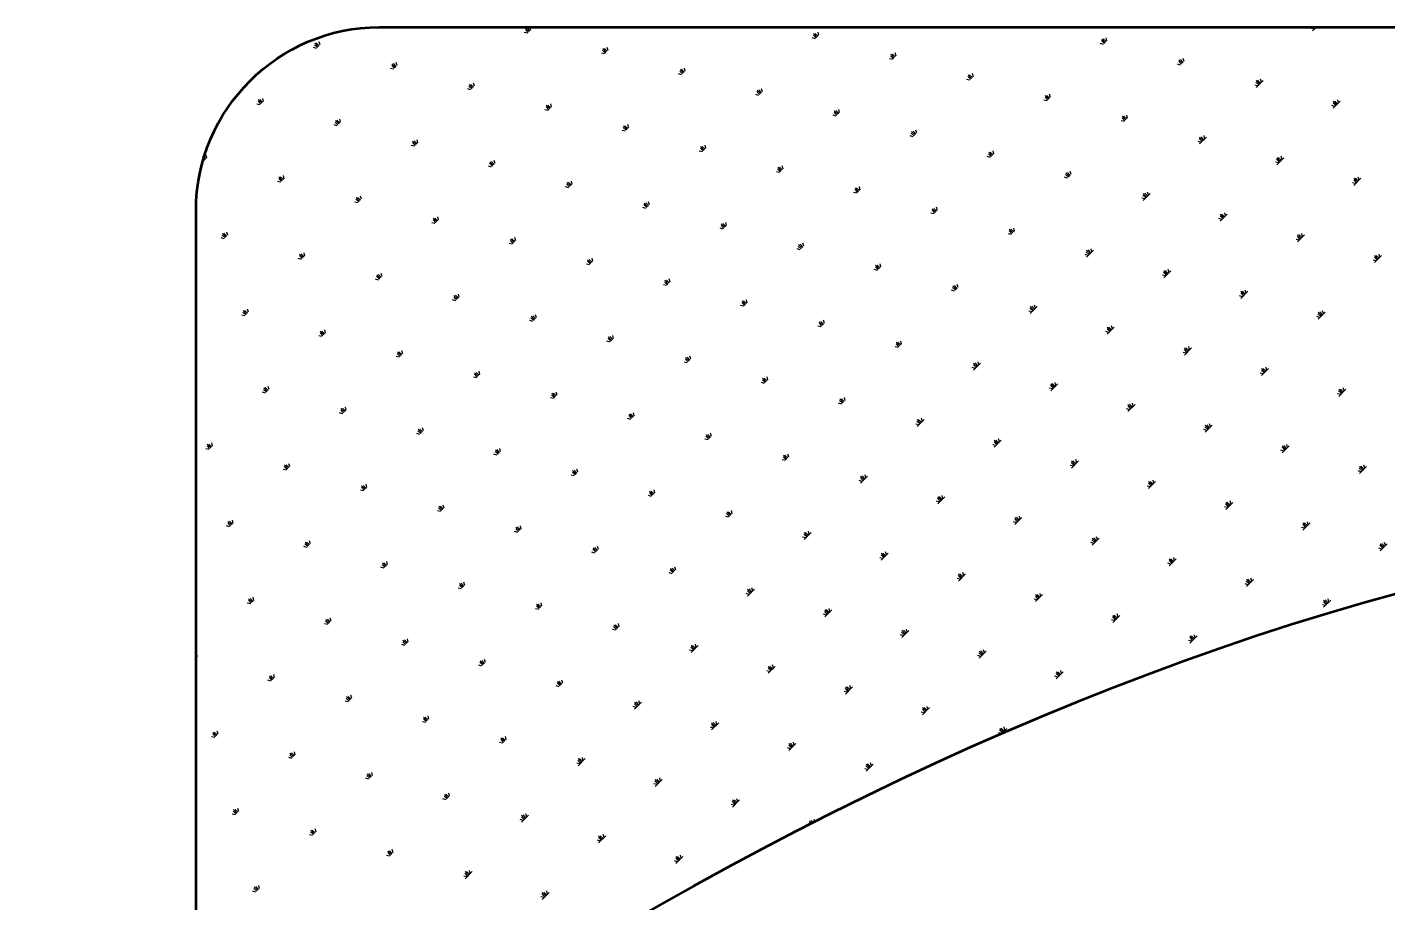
# Model space of a CAD drawing. Extents: x -3102990 to -851544, y -5293060 to -2540151.
# Drawn here: x -2552862 to -2551792, y -2633119 to -2632430 of the extents above; entities that cross this region are included whole.
import ezdxf

# ---------------------------------------------------------------- set-up
doc = ezdxf.new("R2010")
doc.units = 0
doc.header["$LTSCALE"] = 1000
doc.layers.get('0').update_dxf_attribs({"linetype": 'CONTINUOUS'})
doc.layers.add('PUB_TITLE', color=4, linetype='CONTINUOUS')

# ---------------------------------------------------------------- blocks, each defined once
blk = doc.blocks.new('A$C16496DF1')
at = {"layer": 'PUB_TITLE', "color": 4}
for p, q in [((99769.3, 40467.6), (99766.9, 40468.2)), ((99770, 40468.3), (99767.8, 40470.5)), ((99770.7, 40469), (99767.9, 40471.7)), ((99771.4, 40469.6), (99769.1, 40471.9)), ((99772.1, 40470.3), (99771.5, 40472.4)), ((99996.6, 40463.9), (99994.4, 40466.1)), ((99997.3, 40464.6), (99994.5, 40467.4)), ((99998, 40465.3), (99995.8, 40467.5)), ((99998.7, 40466), (99998.1, 40468.4)), ((100388.5, 40470.8), (100386, 40471.4)), ((100387.1, 40469.4), (100390.1, 40472.4)), ((100389.2, 40471.4), (100388.2, 40472.4)), ((100389.9, 40472.1), (100389.6, 40472.4)), ((99603.4, 40455.6), (99601, 40456.3)), ((99604.1, 40456.3), (99601.9, 40458.6)), ((99604.8, 40457), (99602, 40459.8)), ((99605.5, 40457.7), (99603.2, 40460)), ((99606.2, 40458.4), (99605.5, 40460.9)), ((99831.4, 40452.7), (99828.6, 40455.5)), ((99832.1, 40453.4), (99829.9, 40455.6)), ((99832.8, 40454.1), (99832.1, 40456.5)), ((99995.9, 40463.2), (99993.5, 40463.9)), ((100222.6, 40458.8), (100220.1, 40459.5)), ((100223.3, 40459.5), (100221, 40461.8)), ((100223.9, 40460.2), (100221.2, 40463)), ((100224.6, 40460.9), (100222.4, 40463.1)), ((100225.3, 40461.6), (100224.7, 40464)), ((99666.9, 40442.2), (99666.2, 40444.6)), ((99830, 40451.3), (99827.6, 40451.9)), ((99830.7, 40452), (99828.5, 40454.2)), ((100056.6, 40446.9), (100054.2, 40447.6)), ((100057.3, 40447.6), (100055.1, 40449.8)), ((100058, 40448.3), (100055.3, 40451.1)), ((100058.7, 40449), (100056.5, 40451.2)), ((100059.4, 40449.7), (100058.8, 40452.1)), ((100284, 40443.3), (100281.8, 40445.5)), ((100284.7, 40444), (100281.9, 40446.7)), ((100285.4, 40444.7), (100283.1, 40446.9)), ((100286.1, 40445.3), (100285.4, 40447.8)), ((99664.1, 40439.4), (99661.7, 40440)), ((99664.8, 40440.1), (99662.6, 40442.3)), ((99665.5, 40440.8), (99662.7, 40443.5)), ((99666.2, 40441.5), (99664, 40443.7)), ((99890.7, 40435), (99888.3, 40435.7)), ((99891.4, 40435.7), (99889.2, 40437.9)), ((99892.1, 40436.4), (99889.4, 40439.2)), ((99892.8, 40437.1), (99890.6, 40439.3)), ((99893.5, 40437.8), (99892.9, 40440.2)), ((100118.1, 40431.4), (100115.8, 40433.6)), ((100118.8, 40432), (100116, 40434.8)), ((100119.5, 40432.7), (100117.2, 40435)), ((100120.2, 40433.4), (100119.5, 40435.9)), ((100283.3, 40442.6), (100280.9, 40443.2)), ((99724.8, 40423.1), (99722.4, 40423.8)), ((99725.5, 40423.8), (99723.3, 40426)), ((99726.2, 40424.5), (99723.4, 40427.3)), ((99726.9, 40425.2), (99724.7, 40427.4)), ((99727.6, 40425.9), (99727, 40428.3)), ((99952.9, 40420.1), (99950.1, 40422.9)), ((99953.6, 40420.8), (99951.3, 40423.1)), ((99954.2, 40421.5), (99953.6, 40424)), ((100117.4, 40430.7), (100114.9, 40431.3)), ((100344, 40426.3), (100341.6, 40426.9)), ((100344.7, 40427), (100342.5, 40429.2)), ((100345.4, 40427.7), (100342.6, 40430.5)), ((100342.6, 40424.9), (100348.2, 40430.5)), ((100346.1, 40428.4), (100343.9, 40430.6)), ((100346.8, 40429.1), (100346.1, 40431.5)), ((99559.6, 40411.9), (99557.4, 40414.1)), ((99560.3, 40412.6), (99557.5, 40415.4)), ((99561, 40413.3), (99558.8, 40415.5)), ((99561.7, 40414), (99561.1, 40416.4)), ((99788.3, 40409.6), (99787.7, 40412)), ((99951.5, 40418.7), (99949, 40419.4)), ((99952.2, 40419.4), (99949.9, 40421.7)), ((100178.1, 40414.4), (100175.7, 40415)), ((100178.8, 40415.1), (100176.6, 40417.3)), ((100179.5, 40415.8), (100176.7, 40418.6)), ((100180.2, 40416.5), (100178, 40418.7)), ((100180.9, 40417.2), (100180.2, 40419.6)), ((100405.4, 40410.7), (100403.2, 40412.9)), ((100406.1, 40411.4), (100403.3, 40414.2)), ((100403.3, 40408.6), (100408.9, 40414.2)), ((100406.8, 40412.1), (100404.6, 40414.3)), ((100407.5, 40412.8), (100406.9, 40415.2)), ((99558.9, 40411.2), (99556.5, 40411.8)), ((99785.6, 40406.8), (99783.1, 40407.5)), ((99786.3, 40407.5), (99784, 40409.8)), ((99786.9, 40408.2), (99784.2, 40411)), ((99787.6, 40408.9), (99785.4, 40411.1)), ((100012.2, 40402.5), (100009.8, 40403.1)), ((100012.9, 40403.2), (100010.7, 40405.4)), ((100013.6, 40403.9), (100010.8, 40406.6)), ((100014.3, 40404.6), (100012.1, 40406.8)), ((100015, 40405.3), (100014.3, 40407.7)), ((100240.2, 40399.5), (100237.4, 40402.3)), ((100240.9, 40400.2), (100238.7, 40402.4)), ((100241.6, 40400.9), (100241, 40403.3)), ((100404.7, 40410), (100402.3, 40410.7)), ((99619.7, 40394.9), (99617.2, 40395.6)), ((99620.3, 40395.6), (99618.1, 40397.8)), ((99621, 40396.3), (99618.3, 40399.1)), ((99621.7, 40397), (99619.5, 40399.2)), ((99622.4, 40397.7), (99621.8, 40400.1)), ((99846.3, 40390.6), (99843.9, 40391.2)), ((99847, 40391.3), (99844.8, 40393.5)), ((99847.7, 40392), (99844.9, 40394.7)), ((99848.4, 40392.6), (99846.1, 40394.9)), ((99849.1, 40393.3), (99848.4, 40395.8)), ((100075.7, 40389), (100075, 40391.4)), ((100238.8, 40398.1), (100236.4, 40398.8)), ((100239.5, 40398.8), (100237.3, 40401)), ((99681.1, 40379.3), (99678.8, 40381.6)), ((99681.8, 40380), (99679, 40382.8)), ((99682.5, 40380.7), (99680.2, 40383)), ((99683.2, 40381.4), (99682.5, 40383.9)), ((100072.9, 40386.2), (100070.5, 40386.9)), ((100073.6, 40386.9), (100071.4, 40389.1)), ((100074.3, 40387.6), (100071.5, 40390.4)), ((100075, 40388.3), (100072.8, 40390.5)), ((100299.6, 40381.8), (100297.1, 40382.5)), ((100300.3, 40382.5), (100298, 40384.8)), ((100300.9, 40383.2), (100298.2, 40386)), ((100298.2, 40380.5), (100303.7, 40386)), ((100301.6, 40383.9), (100299.4, 40386.1)), ((100302.3, 40384.6), (100301.7, 40387.1)), ((99515.9, 40368.1), (99514.6, 40369.4)), ((99516.6, 40368.8), (99514.9, 40370.4)), ((99517.2, 40369.5), (99516.6, 40371.9)), ((99680.4, 40378.7), (99677.9, 40379.3)), ((99907, 40374.3), (99904.6, 40374.9)), ((99907.7, 40375), (99905.5, 40377.2)), ((99908.4, 40375.7), (99905.6, 40378.5)), ((99909.1, 40376.4), (99906.9, 40378.6)), ((99909.8, 40377.1), (99909.1, 40379.5)), ((100133.6, 40369.9), (100131.2, 40370.6)), ((100134.3, 40370.6), (100132.1, 40372.8)), ((100135, 40371.3), (100132.3, 40374.1)), ((100135.7, 40372), (100133.5, 40374.2)), ((100136.4, 40372.7), (100135.8, 40375.1)), ((100361.7, 40367), (100358.9, 40369.7)), ((100358.9, 40364.2), (100364.5, 40369.7)), ((100362.4, 40367.7), (100360.1, 40369.9)), ((100363.1, 40368.3), (100362.4, 40370.8)), ((99514.5, 40366.7), (99513.9, 40366.9)), ((99515.2, 40367.4), (99514.3, 40368.3)), ((99741.1, 40362.4), (99738.7, 40363)), ((99741.8, 40363.1), (99739.6, 40365.3)), ((99742.5, 40363.8), (99739.7, 40366.5)), ((99743.2, 40364.5), (99741, 40366.7)), ((99743.9, 40365.2), (99743.2, 40367.6)), ((99967.7, 40358), (99965.3, 40358.7)), ((99968.4, 40358.7), (99966.2, 40360.9)), ((99969.1, 40359.4), (99966.4, 40362.2)), ((99969.8, 40360.1), (99967.6, 40362.3)), ((99970.5, 40360.8), (99969.9, 40363.2)), ((100197.2, 40356.4), (100196.5, 40358.9)), ((100360.3, 40365.6), (100357.9, 40366.2)), ((100361, 40366.3), (100358.8, 40368.5)), ((99575.2, 40350.5), (99572.8, 40351.1)), ((99575.9, 40351.2), (99573.7, 40353.4)), ((99576.6, 40351.9), (99573.8, 40354.6)), ((99577.3, 40352.6), (99575.1, 40354.8)), ((99578, 40353.2), (99577.3, 40355.7)), ((99802.5, 40346.8), (99800.3, 40349)), ((99803.2, 40347.5), (99800.4, 40350.3)), ((99803.9, 40348.2), (99801.7, 40350.4)), ((99804.6, 40348.9), (99804, 40351.3)), ((100194.4, 40353.7), (100191.9, 40354.3)), ((100195.1, 40354.4), (100192.8, 40356.6)), ((100195.8, 40355), (100193, 40357.8)), ((100196.5, 40355.7), (100194.2, 40358)), ((100421, 40349.3), (100418.6, 40350)), ((100421.7, 40350), (100419.5, 40352.2)), ((100422.4, 40350.7), (100419.6, 40353.5)), ((100419.6, 40347.9), (100425.2, 40353.5)), ((100423.1, 40351.4), (100420.9, 40353.6)), ((100423.8, 40352.1), (100423.1, 40354.5)), ((99636.6, 40334.9), (99634.4, 40337.1)), ((99637.3, 40335.6), (99634.5, 40338.4)), ((99638, 40336.3), (99635.8, 40338.5)), ((99638.7, 40337), (99638.1, 40339.4)), ((99801.8, 40346.1), (99799.4, 40346.8)), ((100028.5, 40341.7), (100026, 40342.4)), ((100029.2, 40342.4), (100026.9, 40344.7)), ((100029.9, 40343.1), (100027.1, 40345.9)), ((100030.6, 40343.8), (100028.3, 40346.1)), ((100031.2, 40344.5), (100030.6, 40347)), ((100255.1, 40337.4), (100252.7, 40338)), ((100255.8, 40338.1), (100253.6, 40340.3)), ((100256.5, 40338.8), (100253.7, 40341.6)), ((100253.7, 40336), (100259.3, 40341.6)), ((100257.2, 40339.5), (100255, 40341.7)), ((100257.9, 40340.2), (100257.2, 40342.6)), ((99635.9, 40334.2), (99633.5, 40334.8)), ((99862.6, 40329.8), (99860.1, 40330.5)), ((99863.3, 40330.5), (99861, 40332.8)), ((99863.9, 40331.2), (99861.2, 40334)), ((99864.6, 40331.9), (99862.4, 40334.1)), ((99865.3, 40332.6), (99864.7, 40335)), ((100089.9, 40326.2), (100087.7, 40328.4)), ((100090.6, 40326.9), (100087.8, 40329.6)), ((100091.3, 40327.6), (100089.1, 40329.8)), ((100092, 40328.3), (100091.3, 40330.7)), ((99696.6, 40317.9), (99694.2, 40318.6)), ((99697.3, 40318.6), (99695.1, 40320.8)), ((99698, 40319.3), (99695.3, 40322.1)), ((99698.7, 40320), (99696.5, 40322.2)), ((99699.4, 40320.7), (99698.8, 40323.1)), ((99924, 40314.3), (99921.8, 40316.5)), ((99924.7, 40315), (99921.9, 40317.7)), ((99925.4, 40315.6), (99923.1, 40317.9)), ((99926.1, 40316.3), (99925.4, 40318.8)), ((100089.2, 40325.5), (100086.8, 40326.1)), ((100315.8, 40321.1), (100313.4, 40321.8)), ((100316.5, 40321.8), (100314.3, 40324)), ((100317.2, 40322.5), (100314.4, 40325.3)), ((100314.4, 40319.7), (100320, 40325.3)), ((100317.9, 40323.2), (100315.7, 40325.4)), ((100318.6, 40323.9), (100318, 40326.3)), ((99530.7, 40306), (99528.3, 40306.7)), ((99531.4, 40306.7), (99529.2, 40308.9)), ((99532.1, 40307.4), (99529.4, 40310.2)), ((99532.8, 40308.1), (99530.6, 40310.3)), ((99533.5, 40308.8), (99532.9, 40311.2)), ((99758.8, 40303), (99756, 40305.8)), ((99759.5, 40303.7), (99757.2, 40306)), ((99760.2, 40304.4), (99759.5, 40306.9)), ((99923.3, 40313.6), (99920.9, 40314.2)), ((100149.9, 40309.2), (100147.5, 40309.9)), ((100150.6, 40309.9), (100148.4, 40312.1)), ((100151.3, 40310.6), (100148.5, 40313.4)), ((100152, 40311.3), (100149.8, 40313.5)), ((100152.7, 40312), (100152, 40314.4)), ((100376.6, 40304.8), (100374.1, 40305.5)), ((100377.2, 40305.5), (100375, 40307.8)), ((100377.9, 40306.2), (100375.2, 40309)), ((100375.2, 40303.5), (100380.7, 40309)), ((100378.6, 40306.9), (100376.4, 40309.2)), ((100379.3, 40307.6), (100378.7, 40310.1)), ((99594.2, 40292.5), (99593.6, 40294.9)), ((99757.4, 40301.7), (99754.9, 40302.3)), ((99758.1, 40302.3), (99755.8, 40304.6)), ((99984, 40297.3), (99981.6, 40297.9)), ((99984.7, 40298), (99982.5, 40300.2)), ((99985.4, 40298.7), (99982.6, 40301.5)), ((99986.1, 40299.4), (99983.9, 40301.6)), ((99986.8, 40300.1), (99986.1, 40302.5)), ((100211.3, 40293.6), (100209.1, 40295.8)), ((100212, 40294.3), (100209.3, 40297.1)), ((100209.3, 40291.5), (100214.8, 40297.1)), ((100212.7, 40295), (100210.5, 40297.2)), ((100213.4, 40295.7), (100212.8, 40298.1)), ((99591.5, 40289.7), (99589, 40290.4)), ((99592.2, 40290.4), (99589.9, 40292.7)), ((99592.9, 40291.1), (99590.1, 40293.9)), ((99593.6, 40291.8), (99591.3, 40294)), ((99818.1, 40285.4), (99815.7, 40286)), ((99818.8, 40286.1), (99816.6, 40288.3)), ((99819.5, 40286.8), (99816.7, 40289.5)), ((99820.2, 40287.5), (99818, 40289.7)), ((99820.9, 40288.2), (99820.2, 40290.6)), ((100045.4, 40281.7), (100043.2, 40283.9)), ((100046.1, 40282.4), (100043.3, 40285.2)), ((100046.8, 40283.1), (100044.6, 40285.3)), ((100047.5, 40283.8), (100046.9, 40286.2)), ((100210.6, 40292.9), (100208.2, 40293.6)), ((100437.3, 40288.6), (100434.9, 40289.2)), ((100438, 40289.3), (100435.8, 40291.5)), ((100438.7, 40290), (100435.9, 40292.7)), ((100435.9, 40287.2), (100441.4, 40292.7)), ((100439.4, 40290.7), (100437.1, 40292.9)), ((100440.1, 40291.4), (100439.4, 40293.8)), ((99652.2, 40273.5), (99649.8, 40274.1)), ((99652.9, 40274.2), (99650.7, 40276.4)), ((99653.6, 40274.9), (99650.8, 40277.6)), ((99654.3, 40275.6), (99652.1, 40277.8)), ((99655, 40276.2), (99654.3, 40278.7)), ((99880.2, 40270.5), (99877.4, 40273.3)), ((99880.9, 40271.2), (99878.7, 40273.4)), ((99881.6, 40271.9), (99881, 40274.3)), ((100044.7, 40281), (100042.3, 40281.7)), ((100271.4, 40276.7), (100268.9, 40277.3)), ((100272.1, 40277.4), (100269.8, 40279.6)), ((100272.8, 40278.1), (100270, 40280.8)), ((100270, 40275.3), (100275.5, 40280.8)), ((100273.5, 40278.7), (100271.2, 40281)), ((100274.2, 40279.4), (100273.5, 40281.9)), ((99715.7, 40260), (99715, 40262.4)), ((99878.8, 40269.1), (99876.4, 40269.8)), ((99879.5, 40269.8), (99877.3, 40272)), ((100105.5, 40264.7), (100103, 40265.4)), ((100106.2, 40265.4), (100103.9, 40267.7)), ((100106.9, 40266.1), (100104.1, 40268.9)), ((100107.5, 40266.8), (100105.3, 40269.1)), ((100108.2, 40267.5), (100107.6, 40270)), ((100332.8, 40261.1), (100330.6, 40263.3)), ((100333.5, 40261.8), (100330.7, 40264.6)), ((100330.7, 40259), (100336.3, 40264.6)), ((100334.2, 40262.5), (100332, 40264.7)), ((100334.9, 40263.2), (100334.2, 40265.6)), ((99712.9, 40257.2), (99710.5, 40257.8)), ((99713.6, 40257.9), (99711.4, 40260.1)), ((99714.3, 40258.6), (99711.5, 40261.4)), ((99715, 40259.3), (99712.8, 40261.5)), ((99939.6, 40252.8), (99937.1, 40253.5)), ((99940.3, 40253.5), (99938, 40255.8)), ((99940.9, 40254.2), (99938.2, 40257)), ((99941.6, 40254.9), (99939.4, 40257.1)), ((99942.3, 40255.6), (99941.7, 40258)), ((100167.6, 40249.9), (100164.8, 40252.6)), ((100164.8, 40247.1), (100170.4, 40252.6)), ((100168.3, 40250.6), (100166.1, 40252.8)), ((100169, 40251.3), (100168.3, 40253.7)), ((100332.1, 40260.4), (100329.7, 40261)), ((99547, 40245.3), (99544.6, 40245.9)), ((99547.7, 40246), (99545.5, 40248.2)), ((99548.4, 40246.7), (99545.6, 40249.5)), ((99549.1, 40247.4), (99546.9, 40249.6)), ((99549.8, 40248.1), (99549.1, 40250.5)), ((99773.6, 40240.9), (99771.2, 40241.6)), ((99774.3, 40241.6), (99772.1, 40243.8)), ((99775, 40242.3), (99772.3, 40245.1)), ((99775.7, 40243), (99773.5, 40245.2)), ((99776.4, 40243.7), (99775.8, 40246.1)), ((100002.4, 40238.6), (100000.1, 40240.9)), ((100003.1, 40239.3), (100002.4, 40241.8)), ((100166.2, 40248.5), (100163.8, 40249.1)), ((100166.9, 40249.2), (100164.7, 40251.4)), ((100392.8, 40244.1), (100390.4, 40244.8)), ((100393.5, 40244.8), (100391.3, 40247)), ((100394.2, 40245.5), (100391.4, 40248.3)), ((100391.4, 40242.7), (100397, 40248.3)), ((100394.9, 40246.2), (100392.7, 40248.4)), ((100395.6, 40246.9), (100395, 40249.3)), ((99608.4, 40229.7), (99606.2, 40231.9)), ((99609.1, 40230.4), (99606.3, 40233.2)), ((99609.8, 40231.1), (99607.6, 40233.3)), ((99610.5, 40231.8), (99609.9, 40234.2)), ((100000.3, 40236.6), (99997.9, 40237.2)), ((100001, 40237.3), (99998.8, 40239.5)), ((100001.7, 40238), (99998.9, 40240.7)), ((100226.9, 40232.2), (100224.5, 40232.9)), ((100227.6, 40232.9), (100225.4, 40235.1)), ((100228.3, 40233.6), (100225.5, 40236.4)), ((100225.5, 40230.8), (100231.1, 40236.4)), ((100229, 40234.3), (100226.8, 40236.5)), ((100229.7, 40235), (100229, 40237.4)), ((99607.7, 40229), (99605.3, 40229.7)), ((99834.4, 40224.7), (99831.9, 40225.3)), ((99835.1, 40225.3), (99832.8, 40227.6)), ((99835.8, 40226), (99833, 40228.8)), ((99836.5, 40226.7), (99834.2, 40229)), ((99837.2, 40227.4), (99836.5, 40229.9)), ((100061, 40220.3), (100058.6, 40220.9)), ((100061.7, 40221), (100059.5, 40223.2)), ((100062.4, 40221.7), (100059.6, 40224.5)), ((100063.1, 40222.4), (100060.9, 40224.6)), ((100063.8, 40223.1), (100063.1, 40225.5)), ((100289, 40217.3), (100286.3, 40220.1)), ((100286.3, 40214.5), (100291.8, 40220.1)), ((100289.7, 40218), (100287.5, 40220.2)), ((100290.4, 40218.7), (100289.8, 40221.1)), ((99668.5, 40212.7), (99666, 40213.4)), ((99669.2, 40213.4), (99666.9, 40215.7)), ((99669.9, 40214.1), (99667.1, 40216.9)), ((99670.5, 40214.8), (99668.3, 40217)), ((99671.2, 40215.5), (99670.6, 40217.9)), ((99895.1, 40208.4), (99892.7, 40209)), ((99895.8, 40209.1), (99893.6, 40211.3)), ((99896.5, 40209.8), (99893.7, 40212.6)), ((99897.2, 40210.5), (99895, 40212.7)), ((99897.9, 40211.2), (99897.2, 40213.6)), ((100124.5, 40206.8), (100123.9, 40209.2)), ((100287.6, 40215.9), (100285.2, 40216.6)), ((100288.3, 40216.6), (100286.1, 40218.9)), ((99729.9, 40197.2), (99727.7, 40199.4)), ((99730.6, 40197.9), (99727.8, 40200.6)), ((99731.3, 40198.6), (99729.1, 40200.8)), ((99732, 40199.2), (99731.3, 40201.7)), ((100121.7, 40204), (100119.3, 40204.7)), ((100122.4, 40204.7), (100120.2, 40206.9)), ((100123.1, 40205.4), (100120.3, 40208.2)), ((100120.3, 40202.6), (100125.9, 40208.2)), ((100123.8, 40206.1), (100121.6, 40208.3)), ((100348.4, 40199.7), (100345.9, 40200.3)), ((100349.1, 40200.4), (100346.8, 40202.6)), ((100349.8, 40201.1), (100347, 40203.8)), ((100347, 40198.3), (100352.5, 40203.8)), ((100350.5, 40201.7), (100348.2, 40204)), ((100351.2, 40202.4), (100350.5, 40204.9)), ((99564, 40185.3), (99561.8, 40187.5)), ((99564.7, 40185.9), (99561.9, 40188.7)), ((99565.4, 40186.6), (99563.1, 40188.9)), ((99566.1, 40187.3), (99565.4, 40189.8)), ((99729.2, 40196.5), (99726.8, 40197.1)), ((99955.8, 40192.1), (99953.4, 40192.8)), ((99956.5, 40192.8), (99954.3, 40195)), ((99957.2, 40193.5), (99954.4, 40196.3)), ((99957.9, 40194.2), (99955.7, 40196.4)), ((99958.6, 40194.9), (99958, 40197.3)), ((100182.5, 40187.8), (100180, 40188.4)), ((100183.2, 40188.4), (100180.9, 40190.7)), ((100183.9, 40189.1), (100181.1, 40191.9)), ((100181.1, 40186.4), (100186.6, 40191.9)), ((100184.5, 40189.8), (100182.3, 40192.1)), ((100185.2, 40190.5), (100184.6, 40193)), ((100410.5, 40184.8), (100407.7, 40187.6)), ((100407.7, 40182), (100413.3, 40187.6)), ((100411.2, 40185.5), (100409, 40187.7)), ((100411.9, 40186.2), (100411.2, 40188.6)), ((99563.3, 40184.6), (99560.9, 40185.2)), ((99789.9, 40180.2), (99787.5, 40180.8)), ((99790.6, 40180.9), (99788.4, 40183.1)), ((99791.3, 40181.6), (99788.5, 40184.4)), ((99792, 40182.3), (99789.8, 40184.5)), ((99792.7, 40183), (99792, 40185.4)), ((100017.2, 40176.5), (100015, 40178.8)), ((100017.9, 40177.2), (100015.2, 40180)), ((100018.6, 40177.9), (100016.4, 40180.1)), ((100019.3, 40178.6), (100018.7, 40181)), ((100246, 40174.3), (100245.3, 40176.7)), ((100409.1, 40183.4), (100406.7, 40184)), ((100409.8, 40184.1), (100407.6, 40186.3)), ((99624, 40168.3), (99621.6, 40168.9)), ((99624.7, 40169), (99622.5, 40171.2)), ((99625.4, 40169.7), (99622.6, 40172.5)), ((99626.1, 40170.4), (99623.9, 40172.6)), ((99626.8, 40171.1), (99626.1, 40173.5)), ((99851.3, 40164.6), (99849.1, 40166.8)), ((99852, 40165.3), (99849.3, 40168.1)), ((99852.7, 40166), (99850.5, 40168.2)), ((99853.4, 40166.7), (99852.8, 40169.1)), ((100016.6, 40175.8), (100014.1, 40176.5)), ((100243.2, 40171.5), (100240.8, 40172.1)), ((100243.9, 40172.2), (100241.7, 40174.4)), ((100244.6, 40172.9), (100241.8, 40175.6)), ((100241.8, 40170.1), (100247.4, 40175.6)), ((100245.3, 40173.6), (100243.1, 40175.8)), ((99686.1, 40153.4), (99683.3, 40156.2)), ((99686.8, 40154.1), (99684.6, 40156.3)), ((99687.5, 40154.8), (99686.9, 40157.2)), ((99850.6, 40163.9), (99848.2, 40164.6)), ((100077.3, 40159.6), (100074.9, 40160.2)), ((100078, 40160.3), (100075.8, 40162.5)), ((100078.7, 40161), (100075.9, 40163.7)), ((100075.9, 40158.2), (100081.4, 40163.7)), ((100079.4, 40161.7), (100077.1, 40163.9)), ((100080.1, 40162.3), (100079.4, 40164.8)), ((100303.9, 40155.2), (100301.5, 40155.9)), ((100304.6, 40155.9), (100302.4, 40158.1)), ((100305.3, 40156.6), (100302.5, 40159.4)), ((100302.5, 40153.8), (100308.1, 40159.4)), ((100306, 40157.3), (100303.8, 40159.5)), ((100306.7, 40158), (100306, 40160.4)), ((99520.9, 40142.2), (99518.7, 40144.4)), ((99521.6, 40142.9), (99521, 40145.3)), ((99684.7, 40152), (99682.3, 40152.7)), ((99685.4, 40152.7), (99683.2, 40154.9)), ((99911.4, 40147.7), (99908.9, 40148.3)), ((99912.1, 40148.4), (99909.8, 40150.6)), ((99912.8, 40149), (99910, 40151.8)), ((99913.5, 40149.7), (99911.2, 40152)), ((99914.2, 40150.4), (99913.5, 40152.9)), ((100138.7, 40144), (100136.5, 40146.2)), ((100139.4, 40144.7), (100136.6, 40147.5)), ((100136.6, 40141.9), (100142.2, 40147.5)), ((100140.1, 40145.4), (100137.9, 40147.6)), ((100140.8, 40146.1), (100140.1, 40148.5)), ((99518.8, 40140.1), (99516.4, 40140.8)), ((99519.5, 40140.8), (99517.3, 40143)), ((99520.2, 40141.5), (99517.4, 40144.3)), ((99745.5, 40135.7), (99743, 40136.4)), ((99746.2, 40136.4), (99743.9, 40138.7)), ((99746.9, 40137.1), (99744.1, 40139.9)), ((99747.5, 40137.8), (99745.3, 40140.1)), ((99748.2, 40138.5), (99747.6, 40141)), ((99972.8, 40132.1), (99970.6, 40134.3)), ((99973.5, 40132.8), (99970.7, 40135.6)), ((99974.2, 40133.5), (99972, 40135.7)), ((99974.9, 40134.2), (99974.2, 40136.6)), ((100138, 40143.3), (100135.6, 40143.9)), ((100364.6, 40138.9), (100362.2, 40139.6)), ((100365.3, 40139.6), (100363.1, 40141.9)), ((100366, 40140.3), (100363.3, 40143.1)), ((100363.3, 40137.5), (100368.8, 40143.1)), ((100366.7, 40141), (100364.5, 40143.2)), ((100367.4, 40141.7), (100366.8, 40144.1)), ((99579.6, 40123.8), (99577.1, 40124.5)), ((99580.3, 40124.5), (99578, 40126.7)), ((99580.9, 40125.2), (99578.2, 40128)), ((99581.6, 40125.9), (99579.4, 40128.1)), ((99582.3, 40126.6), (99581.7, 40129)), ((99807.6, 40120.9), (99804.8, 40123.6)), ((99808.3, 40121.6), (99806.1, 40123.8)), ((99809, 40122.3), (99808.3, 40124.7)), ((99972.1, 40131.4), (99969.7, 40132)), ((100198.7, 40127), (100196.3, 40127.7)), ((100199.4, 40127.7), (100197.2, 40129.9)), ((100200.1, 40128.4), (100197.3, 40131.2)), ((100197.3, 40125.6), (100202.9, 40131.2)), ((100200.8, 40129.1), (100198.6, 40131.3)), ((100201.5, 40129.8), (100200.9, 40132.2)), ((100425.4, 40122.7), (100422.9, 40123.3)), ((100426.1, 40123.4), (100423.8, 40125.6)), ((100426.8, 40124.1), (100424, 40126.8)), ((100424, 40121.3), (100429.5, 40126.8)), ((100427.5, 40124.7), (100425.2, 40127)), ((100428.1, 40125.4), (100427.5, 40127.9)), ((99643.1, 40110.3), (99642.4, 40112.8)), ((99806.2, 40119.5), (99803.8, 40120.1)), ((99806.9, 40120.2), (99804.7, 40122.4)), ((100032.8, 40115.1), (100030.4, 40115.8)), ((100033.5, 40115.8), (100031.3, 40118)), ((100034.2, 40116.5), (100031.4, 40119.3)), ((100031.4, 40113.7), (100037, 40119.3)), ((100034.9, 40117.2), (100032.7, 40119.4)), ((100035.6, 40117.9), (100035, 40120.3)), ((100260.2, 40111.4), (100257.9, 40113.7)), ((100260.9, 40112.1), (100258.1, 40114.9)), ((100258.1, 40109.4), (100263.6, 40114.9)), ((100261.5, 40112.8), (100259.3, 40115.1)), ((100262.2, 40113.5), (100261.6, 40116)), ((99640.3, 40107.6), (99637.9, 40108.2)), ((99641, 40108.3), (99638.8, 40110.5)), ((99641.7, 40108.9), (99638.9, 40111.7)), ((99642.4, 40109.6), (99640.1, 40111.9)), ((99866.9, 40103.2), (99864.5, 40103.9)), ((99867.6, 40103.9), (99865.4, 40106.1)), ((99868.3, 40104.6), (99865.5, 40107.4)), ((99869, 40105.3), (99866.8, 40107.5)), ((99869.7, 40106), (99869, 40108.4)), ((100094.2, 40099.5), (100092, 40101.8)), ((100094.9, 40100.2), (100092.2, 40103)), ((100092.2, 40097.5), (100097.7, 40103)), ((100095.6, 40100.9), (100093.4, 40103.1)), ((100096.3, 40101.6), (100095.7, 40104)), ((100259.5, 40110.8), (100257, 40111.4)), ((99701, 40091.3), (99698.6, 40091.9)), ((99701.7, 40092), (99699.5, 40094.2)), ((99702.4, 40092.7), (99699.6, 40095.5)), ((99703.1, 40093.4), (99700.9, 40095.6)), ((99703.8, 40094.1), (99703.1, 40096.5)), ((99929, 40088.3), (99926.3, 40091.1)), ((99929.7, 40089), (99927.5, 40091.2)), ((99930.4, 40089.7), (99929.8, 40092.1)), ((100093.6, 40098.8), (100091.1, 40099.5)), ((100320.2, 40094.5), (100317.8, 40095.1)), ((100320.9, 40095.2), (100318.7, 40097.4)), ((100321.6, 40095.9), (100318.8, 40098.6)), ((100318.8, 40093.1), (100324.4, 40098.6)), ((100322.3, 40096.6), (100320, 40098.8)), ((100323, 40097.3), (100322.3, 40099.7)), ((99535.8, 40080.1), (99533.6, 40082.3)), ((99536.5, 40080.8), (99533.7, 40083.5)), ((99537.2, 40081.5), (99535, 40083.7)), ((99537.9, 40082.2), (99537.2, 40084.6)), ((99764.5, 40077.8), (99763.9, 40080.2)), ((99927.6, 40086.9), (99925.2, 40087.6)), ((99928.3, 40087.6), (99926.1, 40089.8)), ((100154.3, 40082.6), (100151.9, 40083.2)), ((100155, 40083.3), (100152.8, 40085.5)), ((100155.7, 40084), (100152.9, 40086.7)), ((100152.9, 40081.2), (100158.4, 40086.7)), ((100156.4, 40084.7), (100154.1, 40086.9)), ((100157.1, 40085.3), (100156.4, 40087.8)), ((100381.6, 40078.9), (100379.4, 40081.1)), ((100382.3, 40079.6), (100379.5, 40082.4)), ((100379.5, 40076.8), (100385.1, 40082.4)), ((100383, 40080.3), (100380.8, 40082.5)), ((100383.7, 40081), (100383, 40083.4)), ((99535.1, 40079.4), (99532.7, 40080)), ((99761.7, 40075), (99759.3, 40075.7)), ((99762.4, 40075.7), (99760.2, 40077.9)), ((99763.1, 40076.4), (99760.3, 40079.2)), ((99763.8, 40077.1), (99761.6, 40079.3)), ((99988.4, 40070.7), (99985.9, 40071.3)), ((99989.1, 40071.4), (99986.8, 40073.6)), ((99989.8, 40072), (99987, 40074.8)), ((99987, 40069.3), (99992.5, 40074.8)), ((99990.5, 40072.7), (99988.2, 40075)), ((99991.1, 40073.4), (99990.5, 40075.9)), ((100216.4, 40067.7), (100213.6, 40070.5)), ((100213.6, 40064.9), (100219.2, 40070.5)), ((100217.1, 40068.4), (100214.9, 40070.6)), ((100217.8, 40069.1), (100217.1, 40071.5)), ((100380.9, 40078.2), (100378.5, 40078.9)), ((99595.8, 40063.1), (99593.4, 40063.8)), ((99596.5, 40063.8), (99594.3, 40066)), ((99597.2, 40064.5), (99594.4, 40067.3)), ((99597.9, 40065.2), (99595.7, 40067.4)), ((99598.6, 40065.9), (99598, 40068.3)), ((99822.5, 40058.7), (99820, 40059.4)), ((99823.2, 40059.4), (99820.9, 40061.7)), ((99823.9, 40060.1), (99821.1, 40062.9)), ((99824.5, 40060.8), (99822.3, 40063.1)), ((99825.2, 40061.5), (99824.6, 40064)), ((100051.9, 40057.2), (100051.2, 40059.6)), ((100215, 40066.3), (100212.6, 40066.9)), ((100215.7, 40067), (100213.5, 40069.2)), ((100441.6, 40061.9), (100439.2, 40062.6)), ((100442.3, 40062.6), (100440.1, 40064.9)), ((100443, 40063.3), (100440.3, 40066.1)), ((100440.3, 40060.5), (100445.8, 40066.1)), ((100443.7, 40064), (100441.5, 40066.2)), ((100444.4, 40064.7), (100443.8, 40067.1)), ((99657.2, 40047.5), (99655, 40049.8)), ((99657.9, 40048.2), (99655.2, 40051)), ((99658.6, 40048.9), (99656.4, 40051.1)), ((99659.3, 40049.6), (99658.7, 40052)), ((100049.1, 40054.4), (100046.7, 40055)), ((100049.8, 40055.1), (100047.6, 40057.3)), ((100050.5, 40055.8), (100047.7, 40058.6)), ((100047.7, 40053), (100053.3, 40058.6)), ((100051.2, 40056.5), (100049, 40058.7)), ((100275.7, 40050), (100273.3, 40050.7)), ((100276.4, 40050.7), (100274.2, 40052.9)), ((100277.1, 40051.4), (100274.3, 40054.2)), ((100274.3, 40048.6), (100279.9, 40054.2)), ((100277.8, 40052.1), (100275.6, 40054.3)), ((100278.5, 40052.8), (100277.9, 40055.2)), ((99656.6, 40046.8), (99654.1, 40047.5)), ((99883.2, 40042.5), (99880.8, 40043.1)), ((99883.9, 40043.2), (99881.7, 40045.4)), ((99884.6, 40043.9), (99881.8, 40046.6)), ((99885.3, 40044.6), (99883.1, 40046.8)), ((99886, 40045.3), (99885.3, 40047.7)), ((100109.8, 40038.1), (100107.4, 40038.8)), ((100110.5, 40038.8), (100108.3, 40041)), ((100111.2, 40039.5), (100108.4, 40042.3)), ((100108.4, 40036.7), (100114, 40042.3)), ((100111.9, 40040.2), (100109.7, 40042.4)), ((100112.6, 40040.9), (100112, 40043.3)), ((100337.8, 40035.1), (100335.1, 40037.9)), ((100335.1, 40032.4), (100340.6, 40037.9)), ((100338.5, 40035.8), (100336.3, 40038.1)), ((100339.2, 40036.5), (100338.6, 40039)), ((99717.3, 40030.6), (99714.9, 40031.2)), ((99718, 40031.3), (99715.8, 40033.5)), ((99718.7, 40032), (99715.9, 40034.7)), ((99719.4, 40032.6), (99717.1, 40034.9)), ((99720.1, 40033.3), (99719.4, 40035.8)), ((99943.9, 40026.2), (99941.5, 40026.9)), ((99944.6, 40026.9), (99942.4, 40029.1)), ((99945.3, 40027.6), (99942.5, 40030.4)), ((99942.5, 40024.8), (99948.1, 40030.4)), ((99946, 40028.3), (99943.8, 40030.5)), ((99946.7, 40029), (99946, 40031.4)), ((100173.3, 40024.6), (100172.7, 40027)), ((100336.5, 40033.8), (100334, 40034.4)), ((100337.2, 40034.4), (100334.9, 40036.7)), ((99551.4, 40018.7), (99548.9, 40019.3)), ((99552.1, 40019.3), (99549.8, 40021.6)), ((99552.8, 40020), (99550, 40022.8)), ((99553.5, 40020.7), (99551.2, 40023)), ((99554.2, 40021.4), (99553.5, 40023.9)), ((99778.7, 40015), (99776.5, 40017.2)), ((99779.4, 40015.7), (99776.6, 40018.5)), ((99780.1, 40016.4), (99777.9, 40018.6)), ((99780.8, 40017.1), (99780.1, 40019.5)), ((100170.6, 40021.8), (100168.1, 40022.5)), ((100171.2, 40022.5), (100169, 40024.8)), ((100171.9, 40023.2), (100169.2, 40026)), ((100169.2, 40020.5), (100174.7, 40026)), ((100172.6, 40023.9), (100170.4, 40026.1)), ((100397.2, 40017.5), (100394.8, 40018.1)), ((100397.9, 40018.2), (100395.7, 40020.4)), ((100398.6, 40018.9), (100395.8, 40021.6)), ((100395.8, 40016.1), (100401.4, 40021.6)), ((100399.3, 40019.6), (100397, 40021.8)), ((100400, 40020.3), (100399.3, 40022.7)), ((99612.8, 40003.1), (99610.6, 40005.3)), ((99613.5, 40003.8), (99610.7, 40006.5)), ((99614.2, 40004.5), (99612, 40006.7)), ((99614.9, 40005.2), (99614.2, 40007.6)), ((99778, 40014.3), (99775.6, 40014.9)), ((100004.6, 40009.9), (100002.2, 40010.6)), ((100005.3, 40010.6), (100003.1, 40012.8)), ((100006, 40011.3), (100003.3, 40014.1)), ((100003.3, 40008.5), (100008.8, 40014.1)), ((100006.7, 40012), (100004.5, 40014.2)), ((100007.4, 40012.7), (100006.8, 40015.1)), ((100231.3, 40005.6), (100228.8, 40006.2)), ((100232, 40006.3), (100229.8, 40008.5)), ((100232.7, 40007), (100229.9, 40009.7)), ((100229.9, 40004.2), (100235.4, 40009.7)), ((100233.4, 40007.7), (100231.1, 40009.9)), ((100234.1, 40008.3), (100233.4, 40010.8)), ((99612.1, 40002.4), (99609.7, 40003)), ((99838.7, 39998), (99836.3, 39998.7)), ((99839.4, 39998.7), (99837.2, 40000.9)), ((99840.1, 39999.4), (99837.3, 40002.2)), ((99840.8, 40000.1), (99838.6, 40002.3)), ((99841.5, 40000.8), (99840.9, 40003.2)), ((100066.1, 39994.4), (100063.8, 39996.6)), ((100066.8, 39995), (100064, 39997.8)), ((100064, 39992.3), (100069.5, 39997.8)), ((100067.5, 39995.7), (100065.2, 39998)), ((100068.1, 39996.4), (100067.5, 39998.9)), ((99672.8, 39986.1), (99670.4, 39986.8)), ((99673.5, 39986.8), (99671.3, 39989)), ((99674.2, 39987.5), (99671.4, 39990.3)), ((99674.9, 39988.2), (99672.7, 39990.4)), ((99675.6, 39988.9), (99675, 39991.3)), ((99900.2, 39982.4), (99897.9, 39984.7)), ((99900.9, 39983.1), (99898.1, 39985.9)), ((99898.1, 39980.4), (99903.6, 39985.9)), ((99901.5, 39983.8), (99899.3, 39986.1)), ((99902.2, 39984.5), (99901.6, 39987)), ((100065.4, 39993.7), (100062.9, 39994.3)), ((100292, 39989.3), (100289.6, 39989.9)), ((100292.7, 39990), (100290.5, 39992.2)), ((100293.4, 39990.7), (100290.6, 39993.5)), ((100290.6, 39987.9), (100296.2, 39993.5)), ((100294.1, 39991.4), (100291.9, 39993.6)), ((100294.8, 39992.1), (100294.1, 39994.5)), ((99509, 39976.3), (99508.6, 39976.7)), ((99509.7, 39977), (99509, 39979.4)), ((99734.9, 39971.2), (99732.2, 39974)), ((99735.6, 39971.9), (99733.4, 39974.1)), ((99736.3, 39972.6), (99735.7, 39975)), ((99899.5, 39981.7), (99897, 39982.4)), ((100126.1, 39977.4), (100123.7, 39978)), ((100126.8, 39978.1), (100124.6, 39980.3)), ((100127.5, 39978.8), (100124.7, 39981.6)), ((100124.7, 39976), (100130.3, 39981.6)), ((100128.2, 39979.5), (100126, 39981.7)), ((100128.9, 39980.2), (100128.2, 39982.6)), ((99570.4, 39960.7), (99569.8, 39963.1)), ((99733.6, 39969.8), (99731.1, 39970.5)), ((99734.2, 39970.5), (99732, 39972.8)), ((99960.2, 39965.5), (99957.8, 39966.1)), ((99960.9, 39966.2), (99958.7, 39968.4)), ((99961.6, 39966.9), (99958.8, 39969.6)), ((99958.8, 39964.1), (99964.4, 39969.6)), ((99962.3, 39967.6), (99960, 39969.8)), ((99963, 39968.3), (99962.3, 39970.7)), ((100187.5, 39961.8), (100185.3, 39964)), ((100188.2, 39962.5), (100185.4, 39965.3)), ((100185.4, 39959.7), (100191, 39965.3)), ((100188.9, 39963.2), (100186.7, 39965.4)), ((100189.6, 39963.9), (100189, 39966.3)), ((99567.6, 39957.9), (99565.2, 39958.6)), ((99568.3, 39958.6), (99566.1, 39960.8)), ((99569, 39959.3), (99566.3, 39962.1)), ((99569.7, 39960), (99567.5, 39962.2)), ((99794.3, 39953.6), (99791.9, 39954.2)), ((99795, 39954.3), (99792.8, 39956.5)), ((99795.7, 39955), (99792.9, 39957.7)), ((99796.4, 39955.6), (99794.1, 39957.9)), ((99797.1, 39956.3), (99796.4, 39958.8)), ((100021.6, 39949.9), (100019.4, 39952.1)), ((100022.3, 39950.6), (100019.5, 39953.4)), ((100019.5, 39947.8), (100025.1, 39953.4)), ((100023, 39951.3), (100020.8, 39953.5)), ((100023.7, 39952), (100023, 39954.4)), ((100186.8, 39961.1), (100184.4, 39961.8)), ((99628.4, 39941.7), (99625.9, 39942.3)), ((99629.1, 39942.3), (99626.8, 39944.6)), ((99629.8, 39943), (99627, 39945.8)), ((99630.5, 39943.7), (99628.2, 39946)), ((99631.1, 39944.4), (99630.5, 39946.9)), ((99856.4, 39938.7), (99853.6, 39941.5)), ((99853.6, 39935.9), (99859.2, 39941.5)), ((99857.1, 39939.4), (99854.9, 39941.6)), ((99857.8, 39940.1), (99857.1, 39942.5)), ((100020.9, 39949.2), (100018.5, 39949.9)), ((99691.9, 39928.2), (99691.2, 39930.6)), ((99855, 39937.3), (99852.6, 39937.9)), ((99855.7, 39938), (99853.5, 39940.2)), ((100081.6, 39932.9), (100079.2, 39933.6)), ((100082.3, 39933.6), (100080.1, 39935.8)), ((100083, 39934.3), (100080.3, 39937.1)), ((100080.3, 39931.5), (100085.8, 39937.1)), ((100083.7, 39935), (100081.5, 39937.2)), ((100084.4, 39935.7), (100083.8, 39938.1)), ((99689.1, 39925.4), (99686.7, 39926)), ((99689.8, 39926.1), (99687.6, 39928.3)), ((99690.5, 39926.8), (99687.7, 39929.5)), ((99691.2, 39927.5), (99689, 39929.7)), ((99915.7, 39921), (99913.3, 39921.7)), ((99916.4, 39921.7), (99914.2, 39923.9)), ((99917.1, 39922.4), (99914.3, 39925.2)), ((99914.3, 39919.6), (99919.9, 39925.2)), ((99917.8, 39923.1), (99915.6, 39925.3)), ((99918.5, 39923.8), (99917.9, 39926.2)), ((100143.8, 39918), (100141, 39920.8)), ((100144.5, 39918.7), (100142.2, 39921)), ((100142.3, 39916.6), (100146.5, 39920.8)), ((100145.1, 39919.4), (100144.5, 39921.9)), ((99523.2, 39913.5), (99520.8, 39914.1)), ((99523.9, 39914.2), (99521.7, 39916.4)), ((99524.6, 39914.9), (99521.8, 39917.6)), ((99525.3, 39915.6), (99523, 39917.8)), ((99526, 39916.2), (99525.3, 39918.7)), ((99749.8, 39909.1), (99747.4, 39909.8)), ((99750.5, 39909.8), (99748.3, 39912)), ((99751.2, 39910.5), (99748.4, 39913.3)), ((99751.9, 39911.2), (99749.7, 39913.4)), ((99752.6, 39911.9), (99752, 39914.3)), ((99977.8, 39906.1), (99975.1, 39908.9)), ((99975.1, 39903.4), (99980.6, 39908.9)), ((99978.5, 39906.8), (99976.3, 39909.1)), ((99979.2, 39907.5), (99978.6, 39910)), ((100142.4, 39916.7), (100139.9, 39917.3)), ((100143.1, 39917.4), (100140.8, 39919.6)), ((99584.6, 39897.9), (99582.4, 39900.1)), ((99585.3, 39898.6), (99582.5, 39901.4)), ((99586, 39899.3), (99583.8, 39901.5)), ((99586.7, 39900), (99586, 39902.4)), ((99976.5, 39904.7), (99974, 39905.4)), ((99977.2, 39905.4), (99974.9, 39907.7)), ((99583.9, 39897.2), (99581.5, 39897.8)), ((99810.6, 39892.8), (99808.1, 39893.5)), ((99811.2, 39893.5), (99809, 39895.8)), ((99811.9, 39894.2), (99809.2, 39897)), ((99809.2, 39891.4), (99814.7, 39897)), ((99812.6, 39894.9), (99810.4, 39897.1)), ((99813.3, 39895.6), (99812.7, 39898)), ((100037.2, 39888.5), (100034.8, 39889.1)), ((100037.9, 39889.2), (100035.7, 39891.4)), ((100038.6, 39889.9), (100035.8, 39892.6)), ((100035.8, 39887.1), (100041.4, 39892.6)), ((100039.3, 39890.6), (100037, 39892.8)), ((100040, 39891.3), (100039.3, 39893.7)), ((99644.6, 39880.9), (99642.2, 39881.6)), ((99645.3, 39881.6), (99643.1, 39883.8)), ((99646, 39882.3), (99643.3, 39885.1)), ((99646.7, 39883), (99644.5, 39885.2)), ((99647.4, 39883.7), (99646.8, 39886.1)), ((99871.3, 39876.6), (99868.8, 39877.2)), ((99872, 39877.3), (99869.7, 39879.5)), ((99872.7, 39878), (99869.9, 39880.7)), ((99869.9, 39875.2), (99875.4, 39880.7)), ((99873.4, 39878.6), (99871.1, 39880.9)), ((99874.1, 39879.3), (99873.4, 39881.8)), ((99706.1, 39865.3), (99703.8, 39867.6)), ((99706.8, 39866), (99704, 39868.8)), ((99707.5, 39866.7), (99705.2, 39869)), ((99708.1, 39867.4), (99707.5, 39869.9)), ((99540.2, 39853.4), (99537.9, 39855.7)), ((99540.8, 39854.1), (99538.1, 39856.9)), ((99541.5, 39854.8), (99539.3, 39857)), ((99542.2, 39855.5), (99541.6, 39857.9)), ((99705.4, 39864.7), (99702.9, 39865.3)), ((99932, 39860.3), (99929.6, 39860.9)), ((99932.7, 39861), (99930.5, 39863.2)), ((99933.4, 39861.7), (99930.6, 39864.5)), ((99930.6, 39858.9), (99936.2, 39864.5)), ((99934.1, 39862.4), (99931.9, 39864.6)), ((99934.8, 39863.1), (99934.1, 39865.5)), ((99539.5, 39852.7), (99537, 39853.4)), ((99766.1, 39848.4), (99763.7, 39849)), ((99766.8, 39849.1), (99764.6, 39851.3)), ((99767.5, 39849.8), (99764.7, 39852.5)), ((99764.7, 39847), (99770.3, 39852.5)), ((99768.2, 39850.5), (99766, 39852.7)), ((99768.9, 39851.2), (99768.2, 39853.6)), ((99992.3, 39845.8), (99991.2, 39846.9)), ((99993.2, 39846.3), (99991.3, 39848.2)), ((99994.2, 39846.8), (99992.6, 39848.3)), ((99995.4, 39847.4), (99994.9, 39849.2)), ((99996.8, 39848.1), (99996.9, 39848.2)), ((99600.2, 39836.5), (99597.8, 39837.1)), ((99600.9, 39837.2), (99598.7, 39839.4)), ((99601.6, 39837.9), (99598.8, 39840.6)), ((99602.3, 39838.6), (99600, 39840.8)), ((99603, 39839.2), (99602.3, 39841.7)), ((99827.5, 39832.8), (99825.3, 39835)), ((99828.2, 39833.5), (99825.4, 39836.3)), ((99825.4, 39830.7), (99831, 39836.3)), ((99828.9, 39834.2), (99826.7, 39836.4)), ((99829.6, 39834.9), (99829, 39837.3)), ((99662.3, 39821.6), (99659.5, 39824.4)), ((99663, 39822.3), (99660.8, 39824.5)), ((99663.7, 39823), (99663, 39825.4)), ((99826.8, 39832.1), (99824.4, 39832.8)), ((99660.9, 39820.2), (99658.5, 39820.8)), ((99661.6, 39820.9), (99659.4, 39823.1)), ((99887.5, 39815.8), (99885.1, 39816.5)), ((99888.2, 39816.5), (99886, 39818.8)), ((99888.9, 39817.2), (99886.2, 39820)), ((99886.2, 39814.4), (99891.7, 39820)), ((99889.6, 39817.9), (99887.4, 39820.1)), ((99890.3, 39818.6), (99889.7, 39821)), ((99721.6, 39803.9), (99719.2, 39804.6)), ((99722.3, 39804.6), (99720.1, 39806.8)), ((99723, 39805.3), (99720.3, 39808.1)), ((99720.3, 39802.5), (99725.8, 39808.1)), ((99723.7, 39806), (99721.5, 39808.2)), ((99724.4, 39806.7), (99723.8, 39809.1)), ((99555.7, 39792), (99553.3, 39792.7)), ((99556.4, 39792.7), (99554.2, 39794.9)), ((99557.1, 39793.4), (99554.3, 39796.2)), ((99557.8, 39794.1), (99555.6, 39796.3)), ((99558.5, 39794.8), (99557.9, 39797.2)), ((99783.8, 39789), (99781, 39791.8)), ((99781, 39786.3), (99786.5, 39791.8)), ((99784.5, 39789.7), (99782.2, 39792)), ((99785.1, 39790.4), (99784.5, 39792.9)), ((99782.4, 39787.7), (99779.9, 39788.3)), ((99783.1, 39788.3), (99780.8, 39790.6))]:
    blk.add_line(p, q, dxfattribs=at)
at = {"layer": 'PUB_TITLE', "color": 4, "lineweight": 53}
for points, knots in [([(99508.6, 39541.2), (99508.6, 39933.7), (99508.6, 40328.2), (99508.6, 40328.2), (99508.6, 40407.5), (99573.5, 40472.4), (99652.8, 40472.4), (99652.8, 40472.4), (101214.9, 40472.4), (101214.9, 40472.4), (101294.2, 40472.4), (101359.1, 40407.5), (101359.1, 40328.2), (101359.1, 40328.2), (101359.1, 40009.7), (101359.1, 39660.4)], [6.497483, 6.497483, 6.497483, 6.497483, 7, 7, 7, 8, 8, 8, 9, 9, 9, 10, 10, 10, 10.451509, 10.451509, 10.451509, 10.451509]), ([(101110.9, 40072.3), (101527.5, 40005.4), (101195.7, 39518.5), (100762.2, 39332.9), (101068, 39547.2), (101269, 39950.5), (100740.4, 39818.9), (100740.4, 39818.9), (100660.8, 39286), (100660.8, 39286), (100446.6, 39185.9), (100292.8, 39160.9), (100193.3, 39173.4), (100193.3, 39173.4), (100266.3, 39740.7), (100266.3, 39740.7), (99905, 39739), (99436.2, 39459.9), (99375.8, 39436.1), (99861.7, 39839.5), (100513.5, 40168.2), (101110.9, 40072.3)], [0, 0, 0, 0, 1, 1, 1, 2, 2, 2, 3, 3, 3, 4, 4, 4, 5, 5, 5, 6, 6, 6, 7, 7, 7, 7])]:
    blk.add_open_spline(points, degree=3, knots=knots, dxfattribs=at)

msp = doc.modelspace()

# ---------------------------------------------------------------- block references
at = {"ltscale": 1.5}
msp.add_blockref('A$C16496DF1', (-2652237.82, -2672902.4), dxfattribs=at)

doc.saveas('drawing.dxf')
